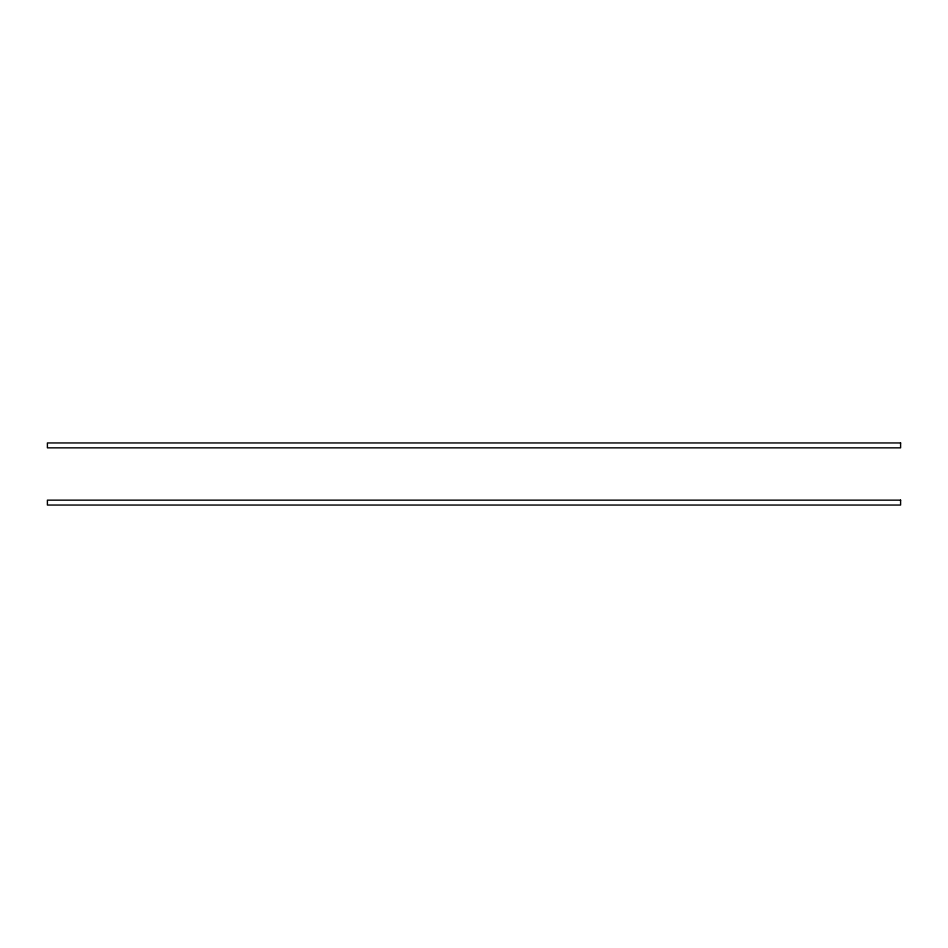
<?xml version="1.0" encoding="UTF-8"?>
<svg xmlns="http://www.w3.org/2000/svg" width="948" height="948" viewBox="0 0 948 948"><rect width="100%" height="100%" fill="white"/><g stroke="black" fill="none" stroke-linecap="round" stroke-linejoin="round"><path stroke-width="1.42" d="M900.6 442.953L47.4 442.953L47.4 447.847L900.6 447.847L900.6 442.953M900.6 500.153L47.4 500.153L47.4 505.047L900.6 505.047L900.6 500.153"/></g></svg>
